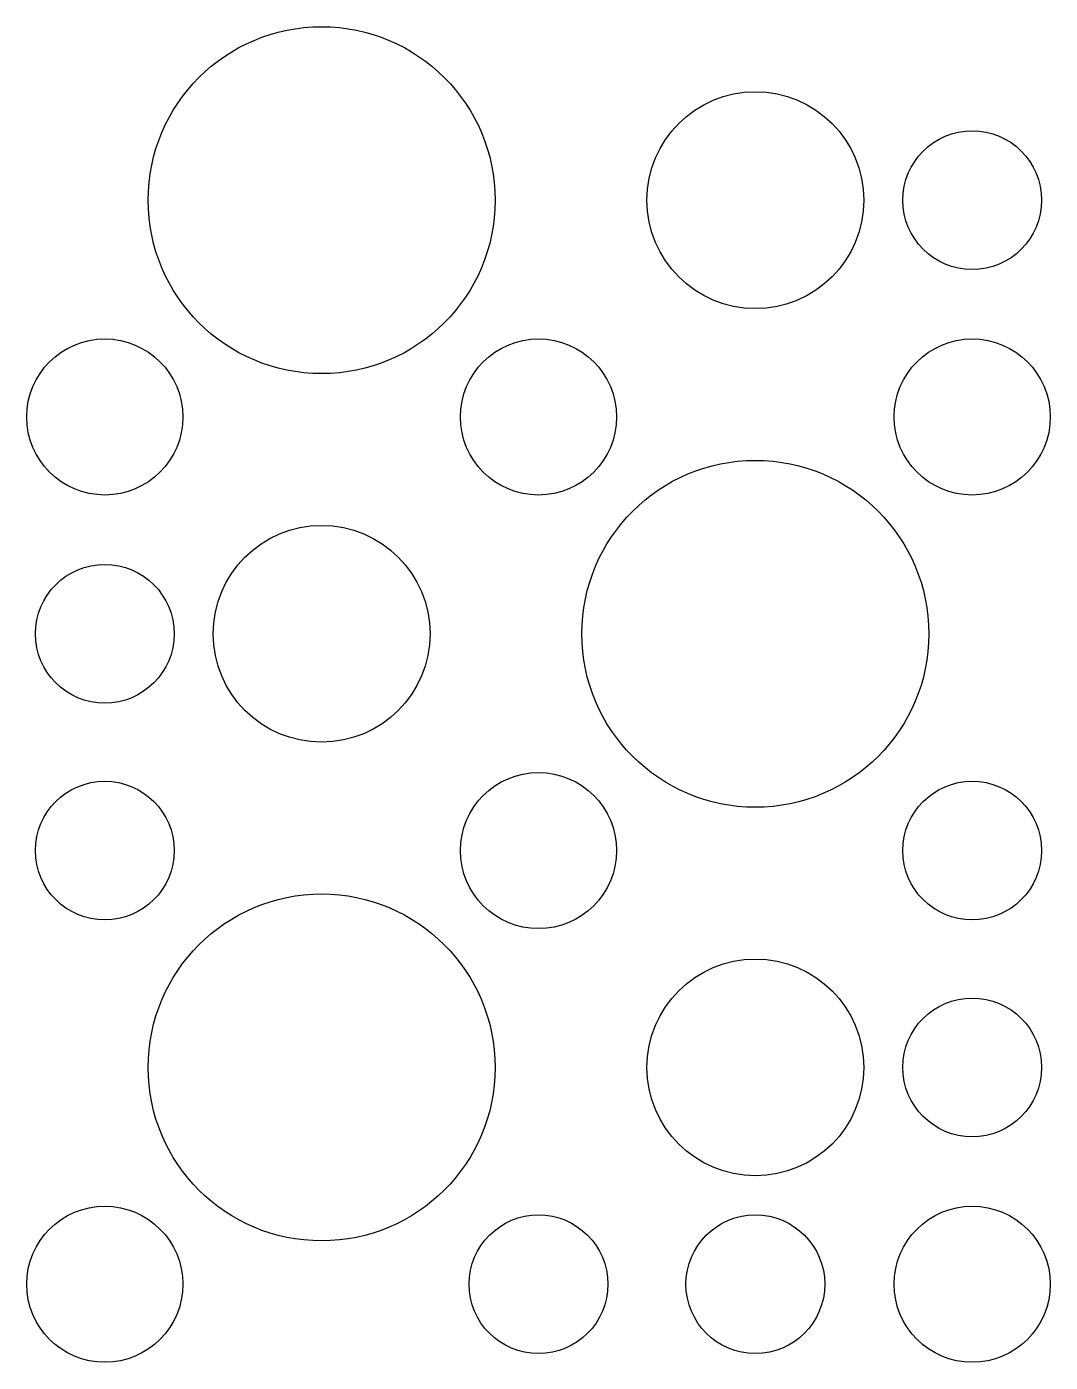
# Model space of a CAD drawing. Extents: x -118 to 118, y -418 to -110.
import ezdxf

# ---------------------------------------------------------------- set-up
doc = ezdxf.new("R2010")
doc.units = 0

msp = doc.modelspace()

# ---------------------------------------------------------------- linework, layer by layer
for centre, radius in [((-50, -150), 40), ((50, -150), 25), ((100, -150), 16), ((-100, -200), 18), ((0, -200), 18), ((100, -200), 18), ((50, -250), 40), ((-50, -250), 25), ((-100, -250), 16), ((0, -300), 18), ((-100, -300), 16), ((100, -300), 16), ((-50, -350), 40), ((50, -350), 25), ((100, -350), 16), ((-100, -400), 18), ((0, -400), 16), ((50, -400), 16), ((100, -400), 18)]:
    msp.add_circle(centre, radius)

doc.saveas('drawing.dxf')
